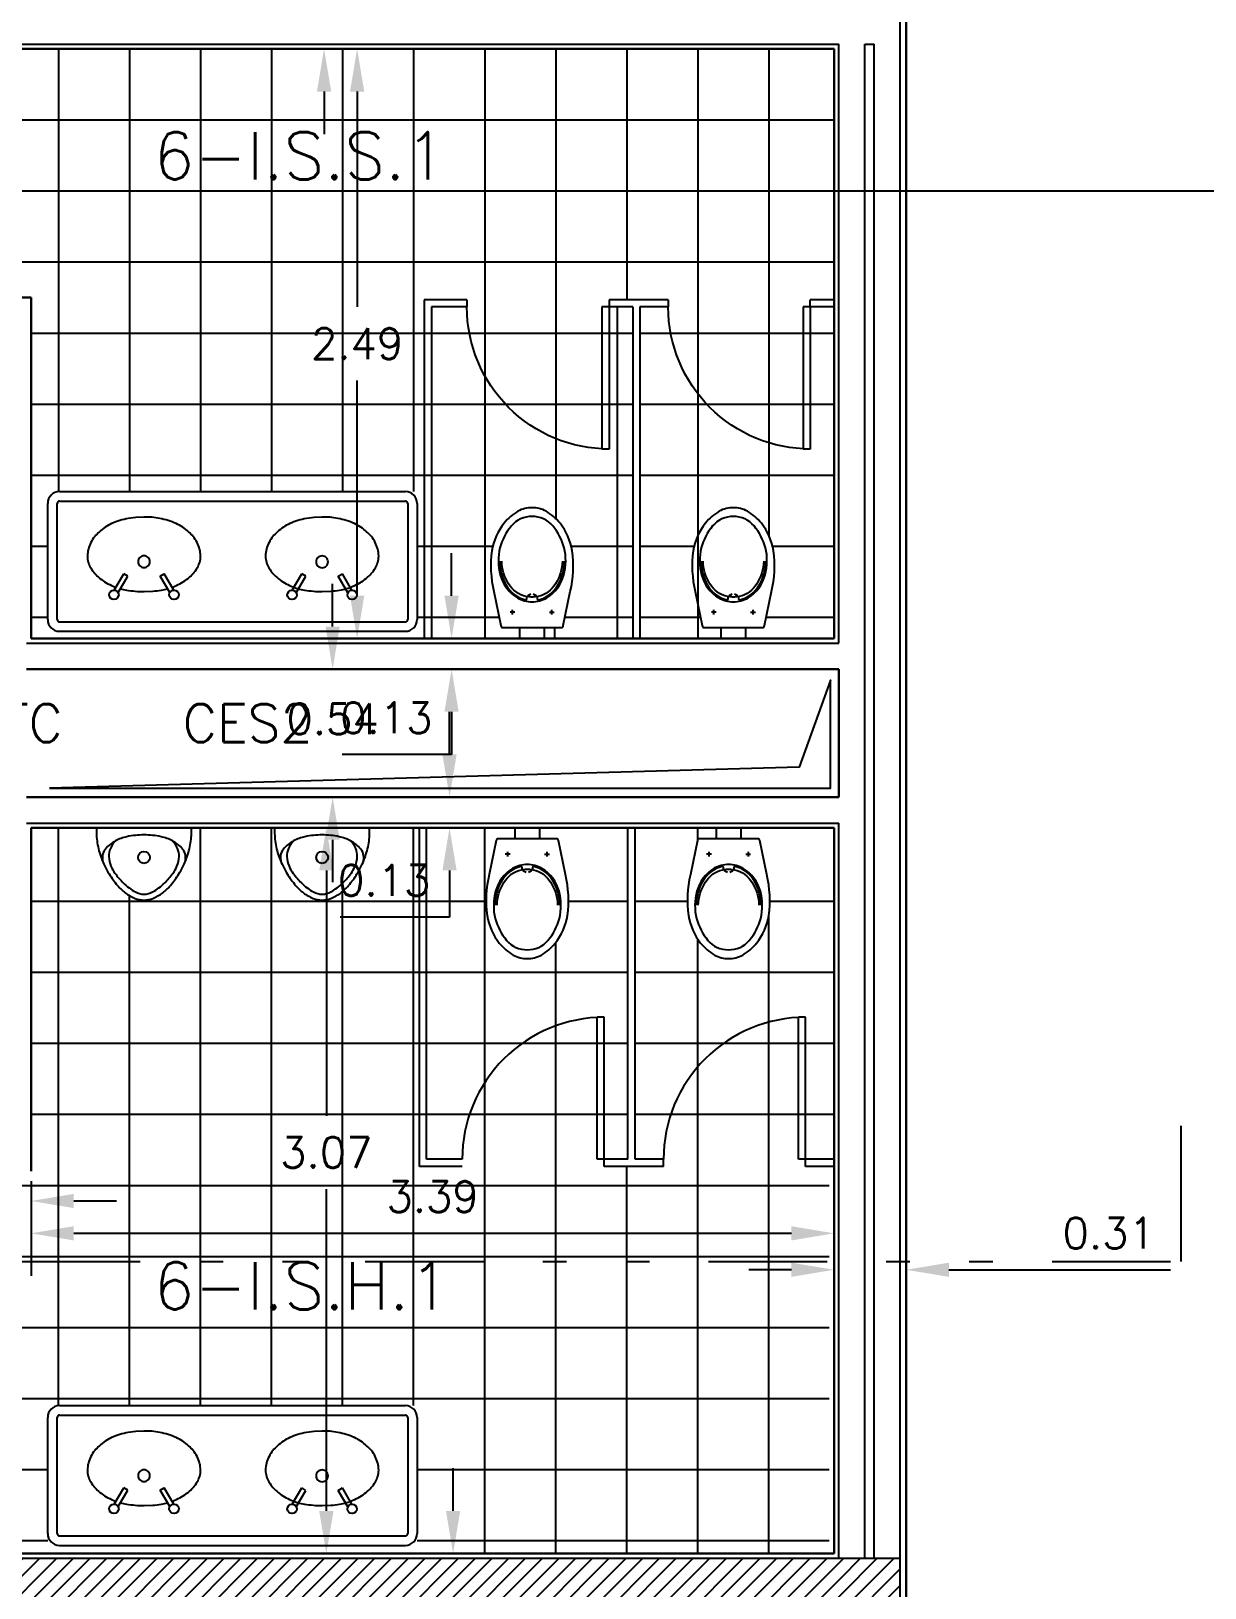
# Model space of a CAD drawing. Extents: x 19.8 to 90.6, y 5.5 to 74.
# Drawn here: x 78.16 to 83.11, y 58.79 to 65.36 of the extents above; entities that cross this region are included whole.
import ezdxf

# ---------------------------------------------------------------- set-up
doc = ezdxf.new("R2010")
doc.units = 0
doc.header["$MEASUREMENT"] = 0
for name, pattern in [('1st floor plan$0$Default', [0]), ('Default', [0]), ('Divide', [1.25, 0.5, -0.25, 0, -0.25, 0, -0.25]), ('Solid', [0])]:
    doc.linetypes.add(name, pattern=pattern)
doc.layers.get('DEFPOINTS').update_dxf_attribs({"linetype": 'Solid'})
for name, color, linetype in [('1st floor plan$0$1FIN', 15, 'Continuous'), ('1st floor plan$0$2FIN', 7, 'Continuous'), ('1st floor plan$0$Equipment', 92, '1st floor plan$0$Default'), ('1st floor plan$0$ESTR', 92, 'Continuous'), ('1st floor plan$0$Hatch', 15, 'Continuous'), ('Dimensions (COTAS)', 212, 'Solid'), ('Sections Corte', 9, 'Solid'), ('Text O', 212, 'Default'), ('Xref_Plan', 7, 'Continuous')]:
    doc.layers.add(name, color=color, linetype=linetype)
doc.layers.add('1st floor plan$0$Partitions', color=7, linetype='Continuous', lineweight=30)
doc.layers.add('PAVM', color=8, linetype='Continuous', plot=False)
doc.styles.add('Simplex', font='SIMPLEX.SHX')
doc.dimstyles.get("Standard").update_dxf_attribs({"dimtxt": 0.13, "dimasz": 0.18, "dimexe": 0.18, "dimexo": 0.0625, "dimgap": 0.09, "dimtad": 1, "dimtih": 1, "dimtoh": 1, "dimzin": 0, "dimdsep": 46, "dimtxsty": 'Simplex', "dimcen": 0.09, "dimadec": 0, "dimazin": 0, "dimtfac": 1, "dimtofl": 0, "dimtmove": 0, "dimatfit": 3, "dimfxl": 1, "dimtolj": 1, "dimtzin": 0, "dimarcsym": 0})

# ---------------------------------------------------------------- blocks, each defined once
blk = doc.blocks.new('*D363')
at = {"layer": 'DEFPOINTS', "color": 0}
for p in [(78.1564, 60.5671), (76.0664, 60.484), (78.1564, 60.4212)]:
    blk.add_point(p, dxfattribs=at)
at = {"layer": 'Dimensions (COTAS)', "color": 0, "lineweight": -2}
for p, q in [((78.1564, 60.5046), (78.1564, 60.2412)), ((75.8864, 60.4212), (75.7064, 60.4212)), ((76.0664, 60.4215), (76.0664, 60.2412)), ((78.3364, 60.4212), (78.5164, 60.4212))]:
    blk.add_line(p, q, dxfattribs=at)
at = {"layer": 'Dimensions (COTAS)', "color": 0}
for points in [[(75.8864, 60.4512), (75.8864, 60.3912), (76.0664, 60.4212)], [(78.3364, 60.4512), (78.3364, 60.3912), (78.1564, 60.4212)]]:
    blk.add_solid(points, dxfattribs=at)
at = {"layer": 'Dimensions (COTAS)', "color": 0, "insert": (77.7669, 60.5762), "char_height": 0.13, "attachment_point": 5, "style": 'Simplex'}
blk.add_mtext('\\A1;2.09', dxfattribs=at)
blk = doc.blocks.new('*D378')
at = {"layer": 'DEFPOINTS', "color": 0}
for p in [(79.5328, 65.2871), (79.5328, 65.2871), (79.5328, 62.7971)]:
    blk.add_point(p, dxfattribs=at)
at = {"layer": 'Dimensions (COTAS)', "color": 0, "lineweight": -2}
for p, q in [((79.4703, 65.2871), (79.3528, 65.2871)), ((79.5328, 65.1071), (79.5328, 64.1971)), ((79.5328, 62.9771), (79.5328, 63.8871)), ((79.4703, 62.7971), (79.3528, 62.7971))]:
    blk.add_line(p, q, dxfattribs=at)
at = {"layer": 'Dimensions (COTAS)', "color": 0}
for points in [[(79.5028, 65.1071), (79.5628, 65.1071), (79.5328, 65.2871)], [(79.5028, 62.9771), (79.5628, 62.9771), (79.5328, 62.7971)]]:
    blk.add_solid(points, dxfattribs=at)
at = {"layer": 'Dimensions (COTAS)', "color": 0, "insert": (79.5328, 64.0421), "char_height": 0.13, "attachment_point": 5, "style": 'Simplex'}
blk.add_mtext('\\A1;2.49', dxfattribs=at)
blk = doc.blocks.new('*D379')
at = {"layer": 'DEFPOINTS', "color": 0}
for p in [(79.4028, 61.9971), (79.5328, 61.9971), (79.5328, 58.9321)]:
    blk.add_point(p, dxfattribs=at)
at = {"layer": 'Dimensions (COTAS)', "color": 0, "lineweight": -2}
for p, q in [((79.4703, 61.9971), (79.2228, 61.9971)), ((79.4028, 61.8171), (79.4028, 60.7813)), ((79.4028, 59.1121), (79.4028, 60.4713)), ((79.4703, 58.9321), (79.2228, 58.9321))]:
    blk.add_line(p, q, dxfattribs=at)
at = {"layer": 'Dimensions (COTAS)', "color": 0}
for points in [[(79.3728, 61.8171), (79.4328, 61.8171), (79.4028, 61.9971)], [(79.3728, 59.1121), (79.4328, 59.1121), (79.4028, 58.9321)]]:
    blk.add_solid(points, dxfattribs=at)
at = {"layer": 'Dimensions (COTAS)', "color": 0, "insert": (79.4028, 60.6263), "char_height": 0.13, "attachment_point": 5, "style": 'Simplex'}
blk.add_mtext('\\A1;3.07', dxfattribs=at)
blk = doc.blocks.new('*D383')
at = {"layer": 'DEFPOINTS', "color": 0}
for p in [(79.5328, 58.9321), (79.9379, 58.9321), (79.5328, 58.6521)]:
    blk.add_point(p, dxfattribs=at)
at = {"layer": 'Dimensions (COTAS)', "color": 0, "lineweight": -2}
for p, q in [((79.9379, 59.1121), (79.9379, 59.2921)), ((79.5953, 58.9321), (80.1179, 58.9321)), ((79.5953, 58.6521), (80.1179, 58.6521)), ((79.9379, 58.4721), (79.9379, 58.2921)), ((79.9379, 58.2921), (79.4517, 58.2921))]:
    blk.add_line(p, q, dxfattribs=at)
at = {"layer": 'Dimensions (COTAS)', "color": 0}
for points in [[(79.9079, 59.1121), (79.9679, 59.1121), (79.9379, 58.9321)], [(79.9079, 58.4721), (79.9679, 58.4721), (79.9379, 58.6521)]]:
    blk.add_solid(points, dxfattribs=at)
at = {"layer": 'Dimensions (COTAS)', "color": 0, "insert": (79.6498, 58.4471), "char_height": 0.13, "attachment_point": 5, "style": 'Simplex'}
blk.add_mtext('\\A1;0.28', dxfattribs=at)
blk = doc.blocks.new('*D386')
at = {"layer": 'DEFPOINTS', "color": 0}
for p in [(78.1564, 60.5671), (81.5464, 60.2845), (81.5464, 60.2845)]:
    blk.add_point(p, dxfattribs=at)
at = {"layer": 'Dimensions (COTAS)', "color": 0, "lineweight": -2}
for p, q in [((78.1564, 60.5046), (78.1564, 60.1045)), ((81.5464, 60.347), (81.5464, 60.4645)), ((78.3364, 60.2845), (81.3664, 60.2845))]:
    blk.add_line(p, q, dxfattribs=at)
at = {"layer": 'Dimensions (COTAS)', "color": 0}
for points in [[(78.3364, 60.3145), (78.3364, 60.2545), (78.1564, 60.2845)], [(81.3664, 60.3145), (81.3664, 60.2545), (81.5464, 60.2845)]]:
    blk.add_solid(points, dxfattribs=at)
at = {"layer": 'Dimensions (COTAS)', "color": 0, "insert": (79.8514, 60.4395), "char_height": 0.13, "attachment_point": 5, "style": 'Simplex'}
blk.add_mtext('\\A1;3.39', dxfattribs=at)
blk = doc.blocks.new('*D387')
at = {"layer": 'DEFPOINTS', "color": 0}
for p in [(79.5328, 62.1271), (79.923, 62.1271), (79.5328, 61.9971)]:
    blk.add_point(p, dxfattribs=at)
at = {"layer": 'Dimensions (COTAS)', "color": 0, "lineweight": -2}
for p, q in [((79.923, 62.3071), (79.923, 62.4871)), ((79.5953, 62.1271), (80.103, 62.1271)), ((79.5953, 61.9971), (80.103, 61.9971)), ((79.923, 61.8171), (79.923, 61.6203)), ((79.923, 61.6203), (79.4615, 61.6203))]:
    blk.add_line(p, q, dxfattribs=at)
at = {"layer": 'Dimensions (COTAS)', "color": 0}
for points in [[(79.893, 62.3071), (79.953, 62.3071), (79.923, 62.1271)], [(79.893, 61.8171), (79.953, 61.8171), (79.923, 61.9971)]]:
    blk.add_solid(points, dxfattribs=at)
at = {"layer": 'Dimensions (COTAS)', "color": 0, "insert": (79.6472, 61.7753), "char_height": 0.13, "attachment_point": 5, "style": 'Simplex'}
blk.add_mtext('\\A1;0.13', dxfattribs=at)
blk = doc.blocks.new('*D388')
at = {"layer": 'DEFPOINTS', "color": 0}
for p in [(79.4294, 62.6671), (79.5328, 62.6671), (79.5328, 62.1271)]:
    blk.add_point(p, dxfattribs=at)
at = {"layer": 'Dimensions (COTAS)', "color": 0, "lineweight": -2}
for p, q in [((79.4294, 62.8471), (79.4294, 63.0271)), ((79.4703, 62.6671), (79.2494, 62.6671)), ((79.4703, 62.1271), (79.2494, 62.1271)), ((79.4294, 61.9471), (79.4294, 61.7671))]:
    blk.add_line(p, q, dxfattribs=at)
at = {"layer": 'Dimensions (COTAS)', "color": 0}
for points in [[(79.3994, 62.8471), (79.4594, 62.8471), (79.4294, 62.6671)], [(79.3994, 61.9471), (79.4594, 61.9471), (79.4294, 62.1271)]]:
    blk.add_solid(points, dxfattribs=at)
at = {"layer": 'Dimensions (COTAS)', "color": 0, "insert": (79.4294, 62.4571), "char_height": 0.13, "attachment_point": 5, "style": 'Simplex'}
blk.add_mtext('\\A1;0.54', dxfattribs=at)
blk = doc.blocks.new('*D389')
at = {"layer": 'DEFPOINTS', "color": 0}
for p in [(79.5328, 62.7971), (79.9317, 62.7971), (79.5328, 62.6671)]:
    blk.add_point(p, dxfattribs=at)
at = {"layer": 'Dimensions (COTAS)', "color": 0, "lineweight": -2}
for p, q in [((79.9317, 62.9771), (79.9317, 63.1571)), ((79.5953, 62.7971), (80.1117, 62.7971)), ((79.5953, 62.6671), (80.1117, 62.6671)), ((79.9317, 62.4871), (79.9317, 62.3071)), ((79.9317, 62.3071), (79.4702, 62.3071))]:
    blk.add_line(p, q, dxfattribs=at)
at = {"layer": 'Dimensions (COTAS)', "color": 0}
for points in [[(79.9017, 62.9771), (79.9617, 62.9771), (79.9317, 62.7971)], [(79.9017, 62.4871), (79.9617, 62.4871), (79.9317, 62.6671)]]:
    blk.add_solid(points, dxfattribs=at)
at = {"layer": 'Dimensions (COTAS)', "color": 0, "insert": (79.656, 62.4621), "char_height": 0.13, "attachment_point": 5, "style": 'Simplex'}
blk.add_mtext('\\A1;0.13', dxfattribs=at)
blk = doc.blocks.new('*D390')
at = {"layer": 'DEFPOINTS', "color": 0}
for p in [(81.5464, 60.2845), (81.8514, 60.2845), (81.8514, 60.1305)]:
    blk.add_point(p, dxfattribs=at)
at = {"layer": 'Dimensions (COTAS)', "color": 0, "lineweight": -2}
for p, q in [((81.5464, 60.222), (81.5464, 59.9505)), ((81.8514, 60.222), (81.8514, 59.9505)), ((81.3664, 60.1305), (81.1864, 60.1305)), ((82.0314, 60.1305), (82.9666, 60.1305))]:
    blk.add_line(p, q, dxfattribs=at)
at = {"layer": 'Dimensions (COTAS)', "color": 0}
for points in [[(81.3664, 60.1605), (81.3664, 60.1005), (81.5464, 60.1305)], [(82.0314, 60.1605), (82.0314, 60.1005), (81.8514, 60.1305)]]:
    blk.add_solid(points, dxfattribs=at)
at = {"layer": 'Dimensions (COTAS)', "color": 0, "insert": (82.7064, 60.2855), "char_height": 0.13, "attachment_point": 5, "style": 'Simplex'}
blk.add_mtext('\\A1;0.31', dxfattribs=at)
blk = doc.blocks.new('*D394')
at = {"layer": 'DEFPOINTS', "color": 0}
for p in [(79.3933, 65.4371), (79.5328, 65.4371), (79.5328, 65.2871)]:
    blk.add_point(p, dxfattribs=at)
at = {"layer": 'Dimensions (COTAS)', "color": 0, "lineweight": -2}
for p, q in [((79.3933, 65.6171), (79.3933, 65.7971)), ((79.3933, 65.7971), (79.8547, 65.7971)), ((79.4703, 65.4371), (79.2133, 65.4371)), ((79.4703, 65.2871), (79.2133, 65.2871)), ((79.3933, 65.1071), (79.3933, 64.9271))]:
    blk.add_line(p, q, dxfattribs=at)
at = {"layer": 'Dimensions (COTAS)', "color": 0}
for points in [[(79.3633, 65.6171), (79.4233, 65.6171), (79.3933, 65.4371)], [(79.3633, 65.1071), (79.4233, 65.1071), (79.3933, 65.2871)]]:
    blk.add_solid(points, dxfattribs=at)
at = {"layer": 'Dimensions (COTAS)', "color": 0, "insert": (79.669, 65.9521), "char_height": 0.13, "attachment_point": 5, "style": 'Simplex'}
blk.add_mtext('\\A1;0.15', dxfattribs=at)
blk = doc.blocks.new('*X414')
at = {"color": 0, "linetype": 'ByBlock'}
for p, q in [((-4.3644, 11.6162), (-3.8736, 12.107)), ((-4.3644, 11.6869), (-3.9443, 12.107)), ((-4.3644, 11.7576), (-4.015, 12.107)), ((-4.3644, 11.8283), (-4.0857, 12.107)), ((-4.3644, 11.8991), (-4.1565, 12.107)), ((-4.3644, 11.9698), (-4.2272, 12.107)), ((-4.3644, 12.0405), (-4.2979, 12.107)), ((-4.0529, 11.857), (-3.8029, 12.107)), ((-3.9822, 11.857), (-3.7322, 12.107)), ((-3.9115, 11.857), (-3.6615, 12.107)), ((-3.8408, 11.857), (-3.5908, 12.107)), ((-3.7701, 11.857), (-3.5201, 12.107)), ((-3.6993, 11.857), (-3.4493, 12.107)), ((-3.6286, 11.857), (-3.3786, 12.107)), ((-3.5579, 11.857), (-3.3079, 12.107)), ((-3.4872, 11.857), (-3.2372, 12.107)), ((-3.4165, 11.857), (-3.1665, 12.107)), ((-3.3458, 11.857), (-3.0958, 12.107)), ((-3.2751, 11.857), (-3.0251, 12.107)), ((-3.2044, 11.857), (-2.9544, 12.107)), ((-3.1337, 11.857), (-2.8837, 12.107)), ((-3.063, 11.857), (-2.813, 12.107)), ((-2.9922, 11.857), (-2.7422, 12.107)), ((-2.9215, 11.857), (-2.6715, 12.107)), ((-2.8508, 11.857), (-2.6008, 12.107)), ((-2.7801, 11.857), (-2.5301, 12.107)), ((-2.7094, 11.857), (-2.4594, 12.107)), ((-2.6387, 11.857), (-2.3887, 12.107)), ((-2.568, 11.857), (-2.318, 12.107)), ((-2.4973, 11.857), (-2.2473, 12.107)), ((-2.4266, 11.857), (-2.1766, 12.107)), ((-2.3558, 11.857), (-2.1058, 12.107)), ((-2.2851, 11.857), (-2.0351, 12.107)), ((-2.2144, 11.857), (-1.9644, 12.107)), ((-2.1437, 11.857), (-1.8937, 12.107)), ((-2.073, 11.857), (-1.823, 12.107)), ((-2.0023, 11.857), (-1.7523, 12.107)), ((-1.9316, 11.857), (-1.6816, 12.107)), ((-1.8609, 11.857), (-1.6109, 12.107)), ((-1.7902, 11.857), (-1.5402, 12.107)), ((-1.7195, 11.857), (-1.4695, 12.107)), ((-1.6487, 11.857), (-1.3987, 12.107)), ((-1.578, 11.857), (-1.328, 12.107)), ((-1.5073, 11.857), (-1.2573, 12.107)), ((-1.4366, 11.857), (-1.1866, 12.107)), ((-1.3659, 11.857), (-1.1159, 12.107)), ((-1.2952, 11.857), (-1.0452, 12.107)), ((-1.2245, 11.857), (-0.9745, 12.107)), ((-1.1538, 11.857), (-0.9038, 12.107)), ((-1.0831, 11.857), (-0.8331, 12.107)), ((-1.0123, 11.857), (-0.7623, 12.107)), ((-0.9416, 11.857), (-0.6916, 12.107)), ((-0.8709, 11.857), (-0.6209, 12.107)), ((-0.8002, 11.857), (-0.5502, 12.107)), ((-0.7295, 11.857), (-0.4795, 12.107)), ((-0.6588, 11.857), (-0.4088, 12.107)), ((-0.5881, 11.857), (-0.3381, 12.107)), ((-0.5174, 11.857), (-0.2674, 12.107)), ((-0.4467, 11.857), (-0.1967, 12.107)), ((-0.3759, 11.857), (-0.1259, 12.107)), ((-0.3052, 11.857), (-0.0552, 12.107)), ((-0.2345, 11.857), (0.0155, 12.107)), ((-0.1638, 11.857), (0.0862, 12.107)), ((-0.0931, 11.857), (0.1569, 12.107)), ((-0.0224, 11.857), (0.2276, 12.107)), ((0.0483, 11.857), (0.2983, 12.107)), ((0.119, 11.857), (0.369, 12.107)), ((0.1897, 11.857), (0.4397, 12.107)), ((0.2604, 11.857), (0.5104, 12.107)), ((0.3312, 11.857), (0.5812, 12.107)), ((0.4019, 11.857), (0.6519, 12.107)), ((0.4726, 11.857), (0.7226, 12.107)), ((0.5433, 11.857), (0.7933, 12.107)), ((0.614, 11.857), (0.864, 12.107)), ((0.6847, 11.857), (0.9347, 12.107)), ((0.7554, 11.857), (1.0054, 12.107)), ((0.8261, 11.857), (1.0761, 12.107)), ((0.8968, 11.857), (1.1356, 12.0958)), ((0.9676, 11.857), (1.1356, 12.025)), ((1.0383, 11.857), (1.1356, 11.9543)), ((1.109, 11.857), (1.1356, 11.8836)), ((-4.3644, 11.5455), (-4.1144, 11.7955)), ((-4.3644, 11.4748), (-4.1144, 11.7248)), ((-4.3644, 11.4041), (-4.1144, 11.6541)), ((-4.3644, 11.3334), (-4.1144, 11.5834)), ((-4.3644, 11.2627), (-4.1144, 11.5127)), ((-4.3644, 11.1919), (-4.1144, 11.4419)), ((-4.3644, 11.1212), (-4.1144, 11.3712)), ((-4.3644, 11.0505), (-4.1144, 11.3005)), ((-4.3644, 10.9798), (-4.1144, 11.2298)), ((-4.3644, 10.9091), (-4.1144, 11.1591)), ((-4.3644, 10.8384), (-4.1144, 11.0884)), ((-4.3644, 10.7677), (-4.1144, 11.0177)), ((-4.3644, 10.697), (-4.1144, 10.947)), ((-4.3644, 10.6263), (-4.1144, 10.8763)), ((-4.3644, 10.5555), (-4.1144, 10.8055)), ((-4.3644, 10.4848), (-4.1144, 10.7348)), ((-4.3615, 10.417), (-4.1144, 10.6641)), ((-4.2908, 10.417), (-4.1144, 10.5934)), ((-4.2201, 10.417), (-4.1144, 10.5227)), ((-4.1494, 10.417), (-4.1144, 10.452))]:
    blk.add_line(p, q, dxfattribs=at)
blk = doc.blocks.new('*X415')
at = {"color": 0, "linetype": 'ByBlock'}
for p, q in [((1.1356, 11.8836), (1.359, 12.107)), ((1.1356, 11.9543), (1.2883, 12.107)), ((1.1356, 12.025), (1.2176, 12.107)), ((1.1356, 12.0958), (1.1468, 12.107)), ((1.1356, 11.8129), (1.3856, 12.0629)), ((1.1356, 11.7422), (1.3856, 11.9922)), ((1.1356, 11.6715), (1.3856, 11.9215)), ((1.1356, 11.6008), (1.3856, 11.8508)), ((1.1356, 11.5301), (1.3856, 11.7801)), ((1.1356, 11.4594), (1.3856, 11.7094)), ((1.1356, 11.3886), (1.3856, 11.6386)), ((1.1356, 11.3179), (1.3856, 11.5679)), ((1.1356, 11.2472), (1.3856, 11.4972)), ((1.1356, 11.1765), (1.3856, 11.4265)), ((1.1356, 11.1058), (1.3856, 11.3558)), ((1.1356, 11.0351), (1.3856, 11.2851)), ((1.1356, 10.9644), (1.3856, 11.2144)), ((1.1356, 10.8937), (1.3856, 11.1437)), ((1.1356, 10.823), (1.3856, 11.073)), ((1.1356, 10.7522), (1.3856, 11.0022)), ((1.1356, 10.6815), (1.3856, 10.9315)), ((1.1356, 10.6108), (1.3856, 10.8608)), ((1.1356, 10.5401), (1.3856, 10.7901)), ((1.1356, 10.4694), (1.3856, 10.7194)), ((1.1356, 10.3987), (1.3856, 10.6487)), ((1.1356, 10.328), (1.3856, 10.578)), ((1.1356, 10.2573), (1.3856, 10.5073)), ((1.1356, 10.1866), (1.3856, 10.4366)), ((1.1356, 10.1159), (1.3856, 10.3659)), ((1.1356, 10.0451), (1.3856, 10.2951)), ((1.1356, 9.9744), (1.3856, 10.2244)), ((1.1356, 9.9037), (1.3856, 10.1537)), ((1.1356, 9.833), (1.3856, 10.083)), ((1.1356, 9.7623), (1.3856, 10.0123)), ((1.1356, 9.6916), (1.3856, 9.9416)), ((1.1356, 9.6209), (1.3856, 9.8709)), ((1.1356, 9.5502), (1.3856, 9.8002)), ((1.1356, 9.4795), (1.3856, 9.7295)), ((1.1356, 9.4087), (1.3856, 9.6587)), ((1.1356, 9.338), (1.3856, 9.588)), ((1.1356, 9.2673), (1.3856, 9.5173)), ((1.1356, 9.1966), (1.3856, 9.4466)), ((1.1356, 9.1259), (1.3856, 9.3759)), ((1.1974, 9.117), (1.3856, 9.3052)), ((1.2681, 9.117), (1.3856, 9.2345)), ((1.3388, 9.117), (1.3856, 9.1638))]:
    blk.add_line(p, q, dxfattribs=at)
blk = doc.blocks.new('1st floor plan')
at = {"layer": '1st floor plan$0$1FIN'}
blk.add_lwpolyline([(78.2341, 62.1641), (81.5322, 62.1641), (81.5322, 62.6215), (81.3996, 62.2539), (78.2341, 62.1641)], dxfattribs=at)
at = {"layer": '1st floor plan$0$2FIN'}
for p, q in [((81.8264, 58.9121), (81.8264, 67.7571)), ((76.1864, 65.3071), (81.5664, 65.3071)), ((81.5664, 62.7771), (81.5664, 65.3071)), ((81.6764, 58.9121), (81.6764, 65.3071)), ((81.6764, 65.3071), (81.7164, 65.3071)), ((81.7164, 58.9121), (81.7164, 65.3071)), ((78.1364, 62.7771), (81.5664, 62.7771)), ((78.1364, 62.0171), (81.5664, 62.0171)), ((81.5664, 58.9121), (81.5664, 62.0171))]:
    blk.add_line(p, q, dxfattribs=at)
at = {"layer": '1st floor plan$0$Equipment'}
for p, q in [((79.8164, 64.2271), (79.8164, 62.7971)), ((79.9964, 64.2271), (79.8164, 64.2271)), ((79.8464, 64.1971), (79.8464, 62.7971)), ((79.9964, 64.1971), (79.8464, 64.1971)), ((79.9964, 64.2271), (79.9964, 64.1971)), ((80.5664, 64.1971), (80.5664, 63.5971)), ((80.5964, 64.1971), (80.5664, 64.1971)), ((80.6964, 64.2271), (80.5964, 64.2271)), ((80.5964, 64.2271), (80.5964, 64.1971)), ((80.5964, 64.1971), (80.5964, 63.5971)), ((80.6964, 64.1971), (80.5964, 64.1971)), ((80.8464, 64.2271), (80.6964, 64.2271)), ((80.6964, 64.1971), (80.6964, 62.7971)), ((80.7264, 64.1971), (80.7264, 62.7971)), ((80.8464, 64.1971), (80.7264, 64.1971)), ((80.8464, 64.2271), (80.8464, 64.1971)), ((81.4164, 64.1971), (81.4164, 63.5971)), ((81.4464, 64.1971), (81.4164, 64.1971)), ((81.5464, 64.2271), (81.4464, 64.2271)), ((81.4464, 64.1971), (81.4464, 64.2271)), ((81.4464, 64.1971), (81.4464, 63.5971)), ((81.5464, 64.1971), (81.4464, 64.1971)), ((80.5964, 63.5971), (80.5664, 63.5971)), ((81.4464, 63.5971), (81.4164, 63.5971)), ((78.2764, 63.4171), (79.7364, 63.4171)), ((78.2264, 62.8771), (78.2264, 63.3671)), ((78.2664, 62.8771), (78.2664, 63.3671)), ((78.2764, 63.3771), (79.7364, 63.3771)), ((79.7464, 63.3671), (79.7464, 62.8771)), ((79.7864, 63.3671), (79.7864, 62.8771)), ((78.5067, 63.0016), (78.5472, 63.0702)), ((78.5236, 62.991), (78.5644, 63.06)), ((78.5644, 63.06), (78.5472, 63.0702)), ((78.7012, 63.06), (78.7185, 63.0702)), ((78.742, 62.991), (78.7012, 63.06)), ((78.759, 63.0016), (78.7185, 63.0702)), ((79.2588, 63.001), (79.2993, 63.0696)), ((79.2758, 62.9904), (79.3165, 63.0594)), ((79.3165, 63.0594), (79.2993, 63.0696)), ((79.4534, 63.0594), (79.4706, 63.0696)), ((79.4941, 62.9904), (79.4534, 63.0594)), ((79.5111, 63.001), (79.4706, 63.0696)), ((78.2764, 62.8671), (79.7364, 62.8671)), ((80.1984, 62.9081), (80.1784, 62.9081)), ((80.1884, 62.8981), (80.1884, 62.9181)), ((80.3444, 62.9081), (80.3644, 62.9081)), ((80.3544, 62.8981), (80.3544, 62.9181)), ((81.0484, 62.9081), (81.0284, 62.9081)), ((81.0384, 62.8981), (81.0384, 62.9181)), ((81.1944, 62.9081), (81.2144, 62.9081)), ((81.2044, 62.8981), (81.2044, 62.9181)), ((78.2764, 62.8271), (79.7364, 62.8271)), ((80.3664, 62.8431), (80.3664, 62.7971)), ((79.7964, 60.5671), (79.7964, 61.9971)), ((79.8264, 60.5971), (79.8264, 61.9971)), ((80.6764, 60.5971), (80.6764, 61.9971)), ((80.7064, 60.5971), (80.7064, 61.9971)), ((80.1784, 61.8861), (80.1584, 61.8861)), ((80.1684, 61.8961), (80.1684, 61.8761)), ((80.3244, 61.8861), (80.3444, 61.8861)), ((80.3344, 61.8961), (80.3344, 61.8761)), ((81.0284, 61.8861), (81.0084, 61.8861)), ((81.0184, 61.8961), (81.0184, 61.8761)), ((81.1744, 61.8861), (81.1944, 61.8861)), ((81.1844, 61.8961), (81.1844, 61.8761)), ((80.5464, 60.5971), (80.5464, 61.1971)), ((80.5764, 61.1971), (80.5464, 61.1971)), ((80.5764, 60.5971), (80.5764, 61.1971)), ((81.3964, 60.5971), (81.3964, 61.1971)), ((81.4264, 61.1971), (81.3964, 61.1971)), ((81.4264, 60.5671), (81.4264, 61.1971)), ((79.9764, 60.5671), (79.7964, 60.5671)), ((79.9764, 60.5971), (79.8264, 60.5971)), ((80.5764, 60.5971), (80.5464, 60.5971)), ((80.6764, 60.5971), (80.5764, 60.5971)), ((80.5764, 60.5671), (80.5764, 60.5971)), ((80.6764, 60.5671), (80.5764, 60.5671)), ((80.8264, 60.5671), (80.6764, 60.5671)), ((80.8264, 60.5971), (80.7064, 60.5971)), ((80.8264, 60.5671), (80.8264, 60.5971)), ((81.4264, 60.5971), (81.3964, 60.5971)), ((81.5464, 60.5971), (81.4264, 60.5971)), ((81.5464, 60.5671), (81.4264, 60.5671)), ((78.2264, 59.0167), (78.2264, 59.5067)), ((78.2664, 59.0167), (78.2664, 59.5067)), ((78.2764, 59.5567), (79.7364, 59.5567)), ((78.2764, 59.5167), (79.7364, 59.5167)), ((79.7464, 59.5067), (79.7464, 59.0167)), ((79.7864, 59.5067), (79.7864, 59.0167)), ((78.5067, 59.1412), (78.5472, 59.2098)), ((78.5236, 59.1306), (78.5644, 59.1996)), ((78.5644, 59.1996), (78.5472, 59.2098)), ((78.7012, 59.1996), (78.7185, 59.2098)), ((78.742, 59.1306), (78.7012, 59.1996)), ((78.759, 59.1412), (78.7185, 59.2098)), ((79.2588, 59.1406), (79.2993, 59.2092)), ((79.2758, 59.13), (79.3165, 59.199)), ((79.3165, 59.199), (79.2993, 59.2092)), ((79.4534, 59.199), (79.4706, 59.2092)), ((79.4941, 59.13), (79.4534, 59.199)), ((79.5111, 59.1406), (79.4706, 59.2092)), ((78.2764, 59.0067), (79.7364, 59.0067)), ((78.2764, 58.9667), (79.7364, 58.9667))]:
    blk.add_line(p, q, dxfattribs=at)
for points in [[(80.5964, 63.5971, -0.414214), (79.9964, 64.1971)], [(81.4464, 63.5971, -0.414214), (80.8464, 64.1971)], [(78.5666, 63.3039, 0.02503), (78.5308, 63.2949, 0.032621), (78.4963, 63.2819, 0.040035), (78.4692, 63.2668, 0.035303), (78.4448, 63.248, 0.038321), (78.4249, 63.2273, 0.054379), (78.4085, 63.2024, 0.054586), (78.398, 63.1746, 0.060889), (78.394, 63.1448, 0.075785), (78.3977, 63.1188, 0.060002), (78.4078, 63.0956, 0.046948), (78.4253, 63.0714, 0.043635), (78.4467, 63.0508, 0.038584), (78.4738, 63.0322, 0.028735), (78.5025, 63.0178, 0.012881), (78.5136, 63.0134, 0.027941)], [(78.752, 63.0134, 0.012883), (78.7631, 63.0178, 0.028735), (78.7918, 63.0322, 0.038584), (78.8189, 63.0508, 0.043635), (78.8404, 63.0714, 0.046948), (78.8579, 63.0956, 0.060002), (78.868, 63.1188, 0.075785), (78.8716, 63.1448, 0.060889), (78.8677, 63.1746, 0.054586), (78.8571, 63.2024, 0.054379), (78.8407, 63.2273, 0.038321), (78.8208, 63.248, 0.035303), (78.7965, 63.2668, 0.040035), (78.7693, 63.2819, 0.032621), (78.7348, 63.2949, 0.024635), (78.6996, 63.3038, 0.053768), (78.6322, 63.3099), (78.5991, 63.3085), (78.5666, 63.3039, 0.02503)], [(80.1344, 63.1231, 0.136377), (80.1624, 63.0221, 0.205105), (80.2434, 62.9601, 0.668461), (80.2464, 62.9745, -0.213245), (80.1724, 63.0281, -0.134007), (80.1434, 63.1231)], [(80.3994, 63.1231, -0.134007), (80.3704, 63.0281, -0.213245), (80.2964, 62.9745, 0.668461), (80.2994, 62.9601, 0.205105), (80.3804, 63.0221, 0.136377), (80.4084, 63.1231)], [(80.9844, 63.1231, 0.136377), (81.0124, 63.0221, 0.205105), (81.0934, 62.9601, 0.668461), (81.0964, 62.9745, -0.213245), (81.0224, 63.0281, -0.134007), (80.9934, 63.1231)], [(81.2494, 63.1231, -0.134007), (81.2204, 63.0281, -0.213245), (81.1464, 62.9745, 0.668461), (81.1494, 62.9601, 0.205105), (81.2304, 63.0221, 0.136377), (81.2584, 63.1231)], [(78.5331, 63.0071, 0.025128), (78.5587, 63.0013, 0.042673), (78.6332, 62.9951), (78.6696, 62.9966, 0.021447), (78.7069, 63.0013, 0.025126), (78.7325, 63.0071, 0.031893)], [(80.2664, 62.9841), (80.2556, 62.9789, 0.801198), (80.2544, 62.9751, 0.05862), (80.2714, 62.9731, 0.05862), (80.2884, 62.9751, 0.801198), (80.2872, 62.9789), (80.2764, 62.9841)], [(81.1164, 62.9841), (81.1056, 62.9789, 0.801198), (81.1044, 62.9751, 0.05862), (81.1214, 62.9731, 0.05862), (81.1384, 62.9751, 0.801198), (81.1372, 62.9789), (81.1264, 62.9841)], [(78.8064, 61.8535, 0.078162), (78.8081, 61.8796, 0.158684), (78.7959, 61.9077, 0.087457), (78.7532, 61.9419, 0.073385), (78.7051, 61.9596, 0.051629), (78.6328, 61.9671), (78.6328, 61.9671, 0.051629), (78.5605, 61.9596, 0.073385), (78.5125, 61.9419, 0.087457), (78.4697, 61.9077, 0.158684), (78.4575, 61.8796, 0.078162), (78.4592, 61.8535)], [(78.5128, 61.9421, 0.099174), (78.4908, 61.9101, 0.110283), (78.4843, 61.8757, 0.092873), (78.4934, 61.8352, 0.05733), (78.5108, 61.8048, 0.037877), (78.5453, 61.7646, 0.072182), (78.5966, 61.7263, 0.124936), (78.6328, 61.7171), (78.6328, 61.7171, 0.124936), (78.669, 61.7263, 0.072182), (78.7203, 61.7646, 0.037877), (78.7548, 61.8048, 0.05733), (78.7722, 61.8352, 0.092873), (78.7813, 61.8757, 0.110283), (78.7748, 61.9101, 0.099174), (78.7528, 61.9421)], [(79.5586, 61.8535, 0.078162), (79.5602, 61.8796, 0.158684), (79.5481, 61.9077, 0.087457), (79.5053, 61.9419, 0.073385), (79.4572, 61.9596, 0.051629), (79.385, 61.9671), (79.385, 61.9671, 0.051629), (79.3127, 61.9596, 0.073385), (79.2646, 61.9419, 0.087457), (79.2218, 61.9077, 0.158684), (79.2097, 61.8796, 0.078162), (79.2113, 61.8535)], [(79.265, 61.9421, 0.099174), (79.2429, 61.9101, 0.110283), (79.2365, 61.8757, 0.092873), (79.2455, 61.8352, 0.05733), (79.2629, 61.8048, 0.037877), (79.2974, 61.7646, 0.072182), (79.3487, 61.7263, 0.124936), (79.385, 61.7171), (79.385, 61.7171, 0.124936), (79.4212, 61.7263, 0.072182), (79.4725, 61.7646, 0.037877), (79.507, 61.8048, 0.05733), (79.5244, 61.8352, 0.092873), (79.5334, 61.8757, 0.110283), (79.527, 61.9101, 0.099174), (79.505, 61.9421)], [(80.1234, 61.6711, -0.134007), (80.1524, 61.7661, -0.213245), (80.2264, 61.8197, 0.668461), (80.2234, 61.8341, 0.205105), (80.1424, 61.7721, 0.136377), (80.1144, 61.6711)], [(80.2564, 61.8101), (80.2672, 61.8153, 0.801198), (80.2684, 61.8191, 0.05862), (80.2514, 61.8211, 0.05862), (80.2344, 61.8191, 0.801198), (80.2356, 61.8153), (80.2464, 61.8101)], [(80.3884, 61.6711, 0.136377), (80.3604, 61.7721, 0.205105), (80.2794, 61.8341, 0.668461), (80.2764, 61.8197, -0.213245), (80.3504, 61.7661, -0.134007), (80.3794, 61.6711)], [(80.9734, 61.6711, -0.134007), (81.0024, 61.7661, -0.213245), (81.0764, 61.8197, 0.668461), (81.0734, 61.8341, 0.205105), (80.9924, 61.7721, 0.136377), (80.9644, 61.6711)], [(81.1064, 61.8101), (81.1172, 61.8153, 0.801198), (81.1184, 61.8191, 0.05862), (81.1014, 61.8211, 0.05862), (81.0844, 61.8191, 0.801198), (81.0856, 61.8153), (81.0964, 61.8101)], [(81.2384, 61.6711, 0.136377), (81.2104, 61.7721, 0.205105), (81.1294, 61.8341, 0.668461), (81.1264, 61.8197, -0.213245), (81.2004, 61.7661, -0.134007), (81.2294, 61.6711)], [(80.5764, 61.1971, 0.414214), (79.9764, 60.5971)], [(81.4264, 61.1971, 0.414214), (80.8264, 60.5971)], [(78.5666, 59.4435, 0.02503), (78.5308, 59.4345, 0.032621), (78.4963, 59.4215, 0.040035), (78.4692, 59.4064, 0.035303), (78.4448, 59.3876, 0.038321), (78.4249, 59.3669, 0.054379), (78.4085, 59.342, 0.054586), (78.398, 59.3142, 0.060889), (78.394, 59.2844, 0.075785), (78.3977, 59.2584, 0.060002), (78.4078, 59.2352, 0.046948), (78.4253, 59.211, 0.043635), (78.4467, 59.1904, 0.038584), (78.4738, 59.1718, 0.028735), (78.5025, 59.1574, 0.012881), (78.5136, 59.153, 0.027941)], [(78.752, 59.153, 0.012883), (78.7631, 59.1574, 0.028735), (78.7918, 59.1718, 0.038584), (78.8189, 59.1904, 0.043635), (78.8404, 59.211, 0.046948), (78.8579, 59.2352, 0.060002), (78.868, 59.2584, 0.075785), (78.8716, 59.2844, 0.060889), (78.8677, 59.3142, 0.054586), (78.8571, 59.342, 0.054379), (78.8407, 59.3669, 0.038321), (78.8208, 59.3876, 0.035303), (78.7965, 59.4064, 0.040035), (78.7693, 59.4215, 0.032621), (78.7348, 59.4345, 0.024635), (78.6996, 59.4434, 0.053768), (78.6322, 59.4495), (78.5991, 59.4481), (78.5666, 59.4435, 0.02503)], [(78.5331, 59.1466, 0.025128), (78.5587, 59.1409, 0.042673), (78.6332, 59.1347), (78.6696, 59.1362, 0.021447), (78.7069, 59.1409, 0.025126), (78.7325, 59.1466, 0.031893)]]:
    blk.add_lwpolyline(points, format="xyb", dxfattribs=at)
for points in [[(80.3936, 62.8431, 0.356028), (80.4034, 62.8511), (80.4329, 62.9947, 0.088113), (80.4413, 63.1671, 0.124068), (80.3896, 63.2843, 0.086475), (80.3308, 63.3346, 0.130408), (80.2714, 63.3491, 0.130408), (80.212, 63.3346, 0.086475), (80.1531, 63.2843, 0.124068), (80.1015, 63.1671, 0.088113), (80.1098, 62.9947), (80.1394, 62.8511, 0.356028), (80.1492, 62.8431)], [(81.2436, 62.8431, 0.356028), (81.2534, 62.8511), (81.2829, 62.9947, 0.088113), (81.2913, 63.1671, 0.124068), (81.2396, 63.2843, 0.086475), (81.1808, 63.3346, 0.130408), (81.1214, 63.3491, 0.130408), (81.062, 63.3346, 0.086475), (81.0031, 63.2843, 0.124068), (80.9515, 63.1671, 0.088113), (80.9598, 62.9947), (80.9894, 62.8511, 0.356028), (80.9992, 62.8431)], [(79.3187, 63.3039, 0.02503), (79.2829, 63.2949, 0.032621), (79.2485, 63.2819, 0.040035), (79.2213, 63.2668, 0.035303), (79.197, 63.248, 0.038321), (79.177, 63.2273, 0.054379), (79.1607, 63.2024, 0.054586), (79.1501, 63.1746, 0.060889), (79.1461, 63.1448, 0.075785), (79.1498, 63.1188, 0.060002), (79.1599, 63.0956, 0.046948), (79.1774, 63.0714, 0.043635), (79.1989, 63.0508, 0.038584), (79.226, 63.0322, 0.028735), (79.2547, 63.0178, 0.031893), (79.2824, 63.0078, 0.027941), (79.3109, 63.0013, 0.042673), (79.3854, 62.9951), (79.4217, 62.9966, 0.021447), (79.459, 63.0013, 0.027941), (79.4875, 63.0078, 0.031893), (79.5152, 63.0178, 0.028735), (79.5439, 63.0322, 0.038584), (79.571, 63.0508, 0.043635), (79.5925, 63.0714, 0.046948), (79.61, 63.0956, 0.060002), (79.6201, 63.1188, 0.075785), (79.6238, 63.1448, 0.060889), (79.6198, 63.1746, 0.054586), (79.6092, 63.2024, 0.054379), (79.5929, 63.2273, 0.038321), (79.5729, 63.248, 0.035303), (79.5486, 63.2668, 0.040035), (79.5214, 63.2819, 0.032621), (79.487, 63.2949, 0.024635), (79.4518, 63.3038, 0.053768), (79.3844, 63.3099), (79.3512, 63.3085)], [(80.2714, 63.3121, 0.221073), (80.184, 63.2722, 0.102493), (80.1354, 63.1801, 0.121565), (80.1374, 63.0651, 0.187395), (80.2094, 62.9681, 0.126952), (80.2714, 62.9521, 0.126952), (80.3334, 62.9681, 0.187395), (80.4054, 63.0651, 0.121565), (80.4074, 63.1801, 0.102493), (80.3588, 63.2722, 0.221073)], [(81.1214, 63.3121, 0.221073), (81.034, 63.2722, 0.102493), (80.9854, 63.1801, 0.121565), (80.9874, 63.0651, 0.187395), (81.0594, 62.9681, 0.126952), (81.1214, 62.9521, 0.126952), (81.1834, 62.9681, 0.187395), (81.2554, 63.0651, 0.121565), (81.2574, 63.1801, 0.102493), (81.2087, 63.2722, 0.221073)], [(78.6328, 63.1462, 0.414221), (78.6078, 63.1212, 0.414221), (78.6328, 63.0962, 0.414221), (78.6578, 63.1212, 0.414221)], [(79.385, 63.1456, 0.414221), (79.36, 63.1206, 0.414221), (79.385, 63.0956, 0.414221), (79.41, 63.1206, 0.414221)], [(78.8328, 61.9971), (78.4328, 61.9971, 0.056281), (78.4358, 61.9335, 0.051243), (78.4531, 61.8684, 0.047086), (78.4855, 61.8026, 0.038643), (78.5208, 61.7541, 0.050944), (78.5538, 61.7226, 0.073316), (78.5954, 61.6991, 0.092337), (78.6328, 61.6921, 0.092337), (78.6702, 61.6991, 0.073316), (78.7119, 61.7226, 0.050944), (78.7448, 61.7541, 0.038643), (78.7801, 61.8026, 0.047086), (78.8125, 61.8684, 0.051243), (78.8299, 61.9335, 0.056281)], [(79.585, 61.9971), (79.185, 61.9971, 0.056281), (79.1879, 61.9335, 0.051243), (79.2053, 61.8684, 0.047086), (79.2377, 61.8026, 0.038643), (79.273, 61.7541, 0.050944), (79.3059, 61.7226, 0.073316), (79.3475, 61.6991, 0.092337), (79.385, 61.6921, 0.092337), (79.4224, 61.6991, 0.073316), (79.464, 61.7226, 0.050944), (79.4969, 61.7541, 0.038643), (79.5322, 61.8026, 0.047086), (79.5646, 61.8684, 0.051243), (79.582, 61.9335, 0.056281)], [(80.1292, 61.9511, 0.356028), (80.1194, 61.9431), (80.0898, 61.7995, 0.088113), (80.0815, 61.6271, 0.124068), (80.1331, 61.5098, 0.086475), (80.192, 61.4596, 0.130408), (80.2514, 61.4451, 0.130408), (80.3108, 61.4596, 0.086475), (80.3696, 61.5098, 0.124068), (80.4213, 61.6271, 0.088113), (80.4129, 61.7995), (80.3834, 61.9431, 0.356028), (80.3736, 61.9511)], [(80.9792, 61.9511, 0.356028), (80.9694, 61.9431), (80.9398, 61.7995, 0.088113), (80.9315, 61.6271, 0.124068), (80.9831, 61.5098, 0.086475), (81.042, 61.4596, 0.130408), (81.1014, 61.4451, 0.130408), (81.1608, 61.4596, 0.086475), (81.2196, 61.5098, 0.124068), (81.2713, 61.6271, 0.088113), (81.2629, 61.7995), (81.2334, 61.9431, 0.356028), (81.2236, 61.9511)], [(78.6328, 61.8471, -0.999985), (78.6328, 61.8971, -0.999985)], [(79.385, 61.8471, -0.999985), (79.385, 61.8971, -0.999985)], [(80.2514, 61.4821, 0.221073), (80.3387, 61.5219, 0.102493), (80.3874, 61.6141, 0.121565), (80.3854, 61.7291, 0.187395), (80.3134, 61.8261, 0.126952), (80.2514, 61.8421, 0.126952), (80.1894, 61.8261, 0.187395), (80.1174, 61.7291, 0.121565), (80.1154, 61.6141, 0.102493), (80.164, 61.5219, 0.221073)], [(81.1014, 61.4821, 0.221073), (81.1887, 61.5219, 0.102493), (81.2374, 61.6141, 0.121565), (81.2354, 61.7291, 0.187395), (81.1634, 61.8261, 0.126952), (81.1014, 61.8421, 0.126952), (81.0394, 61.8261, 0.187395), (80.9674, 61.7291, 0.121565), (80.9654, 61.6141, 0.102493), (81.014, 61.5219, 0.221073)], [(79.3187, 59.4435, 0.02503), (79.2829, 59.4345, 0.032621), (79.2485, 59.4215, 0.040035), (79.2213, 59.4064, 0.035303), (79.197, 59.3876, 0.038321), (79.177, 59.3669, 0.054379), (79.1607, 59.342, 0.054586), (79.1501, 59.3142, 0.060889), (79.1461, 59.2844, 0.075785), (79.1498, 59.2584, 0.060002), (79.1599, 59.2352, 0.046948), (79.1774, 59.211, 0.043635), (79.1989, 59.1904, 0.038584), (79.226, 59.1718, 0.028735), (79.2547, 59.1574, 0.031893), (79.2824, 59.1474, 0.027941), (79.3109, 59.1409, 0.042673), (79.3854, 59.1347), (79.4217, 59.1362, 0.021447), (79.459, 59.1409, 0.027941), (79.4875, 59.1474, 0.031893), (79.5152, 59.1574, 0.028735), (79.5439, 59.1718, 0.038584), (79.571, 59.1904, 0.043635), (79.5925, 59.211, 0.046948), (79.61, 59.2352, 0.060002), (79.6201, 59.2584, 0.075785), (79.6238, 59.2844, 0.060889), (79.6198, 59.3142, 0.054586), (79.6092, 59.342, 0.054379), (79.5929, 59.3669, 0.038321), (79.5729, 59.3876, 0.035303), (79.5486, 59.4064, 0.040035), (79.5214, 59.4215, 0.032621), (79.487, 59.4345, 0.024635), (79.4518, 59.4434, 0.053768), (79.3844, 59.4495), (79.3512, 59.4481)], [(78.6328, 59.2858, 0.414221), (78.6078, 59.2608, 0.414221), (78.6328, 59.2358, 0.414221), (78.6578, 59.2608, 0.414221)], [(79.385, 59.2852, 0.414221), (79.36, 59.2602, 0.414221), (79.385, 59.2352, 0.414221), (79.41, 59.2602, 0.414221)]]:
    blk.add_lwpolyline(points, format="xyb", close=True, dxfattribs=at)
for points in [[(80.3224, 62.8431), (80.3224, 62.7971), (80.2204, 62.7971), (80.2204, 62.8431)], [(81.1724, 62.8431), (81.1724, 62.7971), (81.0704, 62.7971), (81.0704, 62.8431)], [(80.2004, 61.9511), (80.2004, 61.9971), (80.3024, 61.9971), (80.3024, 61.9511)], [(81.0504, 61.9511), (81.0504, 61.9971), (81.1524, 61.9971), (81.1524, 61.9511)]]:
    blk.add_lwpolyline(points, dxfattribs=at)
for centre in [(78.506, 62.9816), (78.7597, 62.9816), (79.2581, 62.981), (79.5118, 62.981), (78.506, 59.1212), (78.7597, 59.1212), (79.2581, 59.1206), (79.5118, 59.1206)]:
    blk.add_circle(centre, 0.02, dxfattribs=at)
for centre, radius, start, end in [((78.2764, 63.3671), 0.05, 90.00001, 180), ((79.7364, 63.3671), 0.05, 360, 89.99999), ((78.2764, 63.3671), 0.01, 90.00001, 180), ((79.7364, 63.3671), 0.01, 360, 89.99999), ((78.2764, 62.8771), 0.05, 180.00001, 269.99994), ((78.2764, 62.8771), 0.01, 180.00001, 269.99994), ((79.7364, 62.8771), 0.05, 270.00006, 359.99999), ((79.7364, 62.8771), 0.01, 270.00006, 359.99999), ((78.2764, 59.5067), 0.05, 90.00001, 180), ((78.2764, 59.5067), 0.01, 90.00001, 180), ((79.7364, 59.5067), 0.05, 360, 89.99999), ((79.7364, 59.5067), 0.01, 360, 89.99999), ((78.2764, 59.0167), 0.05, 180.00001, 269.99994), ((78.2764, 59.0167), 0.01, 180.00001, 269.99994), ((79.7364, 59.0167), 0.01, 270.00006, 359.99999), ((79.7364, 59.0167), 0.05, 270.00006, 359.99999)]:
    blk.add_arc(centre, radius, start, end, dxfattribs=at)
at = {"layer": '1st floor plan$0$ESTR'}
for p in [(76.0764, 58.9121), (81.8264, 51.9621)]:
    blk.add_line(p, (81.8264, 58.9121), dxfattribs=at)
at = {"layer": '1st floor plan$0$Partitions'}
for p, q in [((81.8514, 51.8821), (81.8514, 67.7571)), ((76.1964, 65.2871), (81.5464, 65.2871)), ((81.5464, 62.7971), (81.5464, 65.2871)), ((78.1564, 64.2371), (76.1964, 64.2371)), ((78.1564, 62.7971), (78.1564, 64.2371)), ((78.1564, 62.7971), (81.5464, 62.7971)), ((78.1364, 62.6671), (81.5664, 62.6671)), ((81.5664, 62.1271), (81.5664, 62.6671)), ((78.1364, 62.1271), (81.5664, 62.1271)), ((78.1564, 61.9971), (81.5464, 61.9971)), ((78.1564, 60.5471), (78.1564, 61.9971)), ((81.5464, 58.9321), (81.5464, 61.9971)), ((76.2064, 58.9321), (81.5464, 58.9321))]:
    blk.add_line(p, q, dxfattribs=at)
at = {"layer": '1st floor plan$0$Hatch', "linetype": 'ByBlock'}
for name in ['*X414', '*X415']:
    blk.add_blockref(name, (80.4408, 46.8051), dxfattribs=at)

msp = doc.modelspace()

# ---------------------------------------------------------------- linework, layer by layer
at = {"layer": 'PAVM'}
for p, q in [((78.2714, 65.2871), (78.2714, 63.4168)), ((78.5714, 65.2871), (78.5714, 63.4171)), ((78.8714, 65.2871), (78.8714, 63.4171)), ((79.1714, 65.2871), (79.1714, 63.4171)), ((79.4714, 65.2871), (79.4714, 63.4171)), ((79.7714, 65.2871), (79.7714, 63.4171)), ((80.0714, 65.2871), (80.0714, 62.7971)), ((80.3714, 65.2871), (80.3714, 63.3039)), ((80.6714, 65.2871), (80.6714, 64.2271)), ((80.9714, 65.2871), (80.9714, 62.7971)), ((81.2714, 65.2871), (81.2714, 63.2319)), ((76.1964, 64.9871), (81.5464, 64.9871)), ((76.1964, 64.6871), (81.5464, 64.6871)), ((76.1964, 64.3871), (81.5464, 64.3871)), ((80.6314, 64.1971), (80.6314, 62.7971)), ((78.1564, 64.0871), (79.8564, 64.0871)), ((79.8464, 64.0871), (80.6964, 64.0871)), ((80.7264, 64.0871), (81.5464, 64.0871)), ((78.1564, 63.7871), (79.8564, 63.7871)), ((79.8464, 63.7871), (80.6964, 63.7871)), ((80.7264, 63.7871), (81.5464, 63.7871)), ((78.1564, 63.4871), (79.8564, 63.4871)), ((79.8464, 63.4871), (80.6964, 63.4871)), ((80.7264, 63.4871), (81.5464, 63.4871)), ((78.1564, 63.1871), (78.2264, 63.1871)), ((79.7864, 63.1871), (79.8564, 63.1871)), ((79.8464, 63.1871), (80.1057, 63.1871)), ((80.4371, 63.1871), (80.6964, 63.1871)), ((80.7264, 63.1871), (80.9557, 63.1871)), ((81.2871, 63.1871), (81.5464, 63.1871)), ((78.1564, 62.8871), (78.2264, 62.8871)), ((79.7864, 62.8871), (79.8564, 62.8871)), ((79.8464, 62.8871), (80.132, 62.8871)), ((80.4108, 62.8871), (80.6964, 62.8871)), ((80.7264, 62.8871), (80.982, 62.8871)), ((81.2608, 62.8871), (81.5464, 62.8871)), ((78.2714, 59.5564), (78.2714, 61.9971)), ((78.8714, 59.5567), (78.8714, 61.9971)), ((79.1714, 59.5567), (79.1714, 61.9971)), ((79.7714, 59.5567), (79.7714, 61.9971)), ((80.0714, 58.9371), (80.0714, 61.9971)), ((80.9714, 61.9474), (80.9714, 61.9971)), ((78.1564, 61.6871), (79.8564, 61.6871)), ((78.5714, 59.5567), (78.5714, 61.7106)), ((79.4714, 59.5567), (79.4714, 61.7286)), ((79.8264, 61.6871), (80.0775, 61.6871)), ((80.4253, 61.6871), (80.6764, 61.6871)), ((80.7064, 61.6871), (80.9275, 61.6871)), ((81.2753, 61.6871), (81.5464, 61.6871)), ((81.2714, 58.9371), (81.2714, 61.628)), ((80.3714, 58.9371), (80.3714, 61.5121)), ((80.9714, 58.9371), (80.9714, 61.5262)), ((78.1564, 61.3871), (79.8564, 61.3871)), ((79.8264, 61.3871), (80.6764, 61.3871)), ((80.7064, 61.3871), (81.5464, 61.3871)), ((78.1564, 61.0871), (79.8564, 61.0871)), ((79.8264, 61.0871), (80.6764, 61.0871)), ((80.7064, 61.0871), (81.5464, 61.0871)), ((78.1564, 60.7871), (79.8564, 60.7871)), ((79.8264, 60.7871), (80.6764, 60.7871)), ((80.7064, 60.7871), (81.5464, 60.7871)), ((80.6714, 58.9371), (80.6714, 60.5671)), ((76.2164, 60.4871), (81.5264, 60.4871)), ((76.1714, 60.1871), (81.5264, 60.1871)), ((76.1714, 59.8871), (81.5264, 59.8871)), ((76.1264, 59.5871), (81.5264, 59.5871)), ((76.2014, 59.2871), (78.2264, 59.2871)), ((79.7864, 59.2871), (81.5264, 59.2871)), ((76.2064, 58.9871), (78.2264, 58.9871)), ((79.7864, 58.9871), (81.5264, 58.9871))]:
    msp.add_line(p, q, dxfattribs=at)
at = {"layer": 'Sections Corte'}
msp.add_line((83.0126, 60.165), (83.0126, 60.7385), dxfattribs=at)
at = {"layer": 'Sections Corte', "linetype": 'Divide'}
msp.add_line((70.867, 60.165), (83.0126, 60.165), dxfattribs=at)
at = {"layer": 'Text O', "color": 7}
msp.add_line((80.6714, 64.6871), (88.5311, 64.6871), dxfattribs=at)

# ---------------------------------------------------------------- block references
at = {"layer": 'Xref_Plan'}
msp.add_blockref('1st floor plan', (0, 0), dxfattribs=at)

# ---------------------------------------------------------------- texts
at = {"layer": 'Text O', "color": 7, "style": 'Simplex'}
for s, p in [('6-I.S.S.1', (78.6737, 64.736)), ('6-I.S.H.1', (78.6737, 59.9629))]:
    msp.add_text(s, height=0.2, dxfattribs=at).set_placement(p)
at = {"layer": 'Text O', "style": 'Simplex'}
for s, p in [('TC', (78.0362, 62.3594)), ('CES2', (78.7967, 62.3594))]:
    msp.add_text(s, height=0.16, dxfattribs=at).set_placement(p)

# ---------------------------------------------------------------- dimensions: what is measured, and where the dimension line sits
at = {"layer": 'Dimensions (COTAS)'}
for base, p1, p2, angle, picture, middle in [((79.3933, 65.4371), (79.5328, 65.2871), (79.5328, 65.4371), 90, '*D394', (79.669, 65.7971)), ((79.9317, 62.7971), (79.5328, 62.6671), (79.5328, 62.7971), 90, '*D389', (79.656, 62.3071)), ((79.4294, 62.6671), (79.5328, 62.1271), (79.5328, 62.6671), 90, '*D388', (79.4294, 62.4571)), ((79.923, 62.1271), (79.5328, 61.9971), (79.5328, 62.1271), 90, '*D387', (79.6472, 61.6203)), ((79.4028171, 61.9970887), (79.5328171, 58.9320891), (79.5328167, 61.9970887), 90, '*D379', (79.4028171, 60.626343)), ((78.1564, 60.4212), (76.0664, 60.484), (78.1564, 60.5671), 0, '*D363', (77.7669, 60.4212)), ((81.851379, 60.1305076), (81.5463788, 60.2845184), (81.851379, 60.2845184), 0, '*D390', (82.706379, 60.1305076)), ((79.9379, 58.9321), (79.5328, 58.6521), (79.5328, 58.9321), 90, '*D383', (79.6498, 58.2921))]:
    dim = msp.add_linear_dim(base=base, p1=p1, p2=p2, angle=angle, dimstyle='Standard', dxfattribs=at)
    dim.commit()
    dim.dimension.update_dxf_attribs({"geometry": picture, "text_midpoint": middle, "dimtype": 160})
for base, p1, p2, angle, picture, middle in [((79.5328, 65.2871), (79.5328, 62.7971), (79.5328, 65.2871), 90, '*D378', (79.5328, 64.0421)), ((81.5464, 60.2845), (78.1564, 60.5671), (81.5464, 60.2845), 0, '*D386', (79.8514, 60.4395))]:
    dim = msp.add_linear_dim(base=base, p1=p1, p2=p2, angle=angle, dimstyle='Standard', dxfattribs=at)
    dim.commit()
    dim.dimension.update_dxf_attribs({"geometry": picture, "text_midpoint": middle})

doc.saveas('drawing.dxf')
